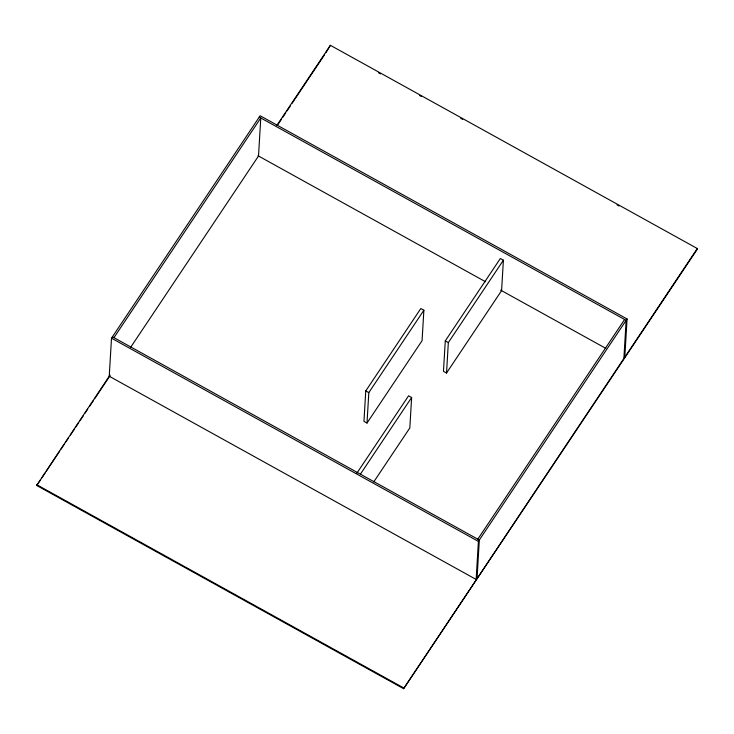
<?xml version="1.0" encoding="UTF-8"?>
<svg xmlns="http://www.w3.org/2000/svg" width="734" height="734" viewBox="0 0 734 734"><rect width="100%" height="100%" fill="white"/><g stroke="black" fill="none" stroke-linecap="round" stroke-linejoin="round"><path stroke-width="1.1" d="M276.892 125.386L330.392 45.315L697.3 248.532L697.254 249.294L403.608 688.685L36.7 485.468L109.999 375.102M111.504 338.19L109.238 376.239L476.146 579.447L478.403 541.398L627.065 318.96L260.157 115.752L111.504 338.19L478.403 541.398M330.392 45.315L325.887 52.756M365.761 390.919L363.954 421.362L367.009 423.05L422.068 340.668L423.876 310.234L420.821 308.537L365.761 390.919L368.817 392.617L367.009 423.05M356.678 473.476L408.572 395.819L411.627 397.516L409.82 427.95L373.744 481.926M403.608 688.685L697.3 248.532M445.281 340.897L443.464 371.331L446.529 373.028L501.588 290.636L503.396 260.203L500.34 258.515L445.281 340.897L448.336 342.594L446.529 373.028M477.063 578.071L479.32 540.031L112.421 336.814M623.891 358.375L626.148 320.336L259.24 117.119M624.808 356.999L627.065 318.96M113.944 337.668L260.772 117.972L258.515 156.012L130.753 347.173M36.7 485.468L40.526 479.752M41.792 477.843L44.985 473.081M46.251 471.173L59.628 451.162M60.904 449.254L64.087 444.483M65.363 442.584L68.546 437.813M70.464 434.959L74.281 429.234M75.556 427.326L78.74 422.564M80.015 420.655L83.199 415.894M85.107 413.031L87.658 409.223M89.566 406.361L93.392 400.645M94.668 398.736L109.953 375.863M277.48 125.193L281.305 119.468M282.572 117.568L285.765 112.797M287.031 110.889L290.224 106.127M292.132 103.265L324.621 54.655M368.817 392.617L423.876 310.234M360.366 474.219L411.627 397.516M448.336 342.594L503.396 260.203M477.797 539.178L624.616 319.483M378.469 72.73L380.469 73.84M419.573 95.493L421.573 96.604M460.668 118.257L462.677 119.367M617.055 204.869L619.065 205.979M257.983 155.718L485.55 281.755M500.579 290.086L605.844 348.384M36.746 484.706L403.654 687.923"/></g></svg>
